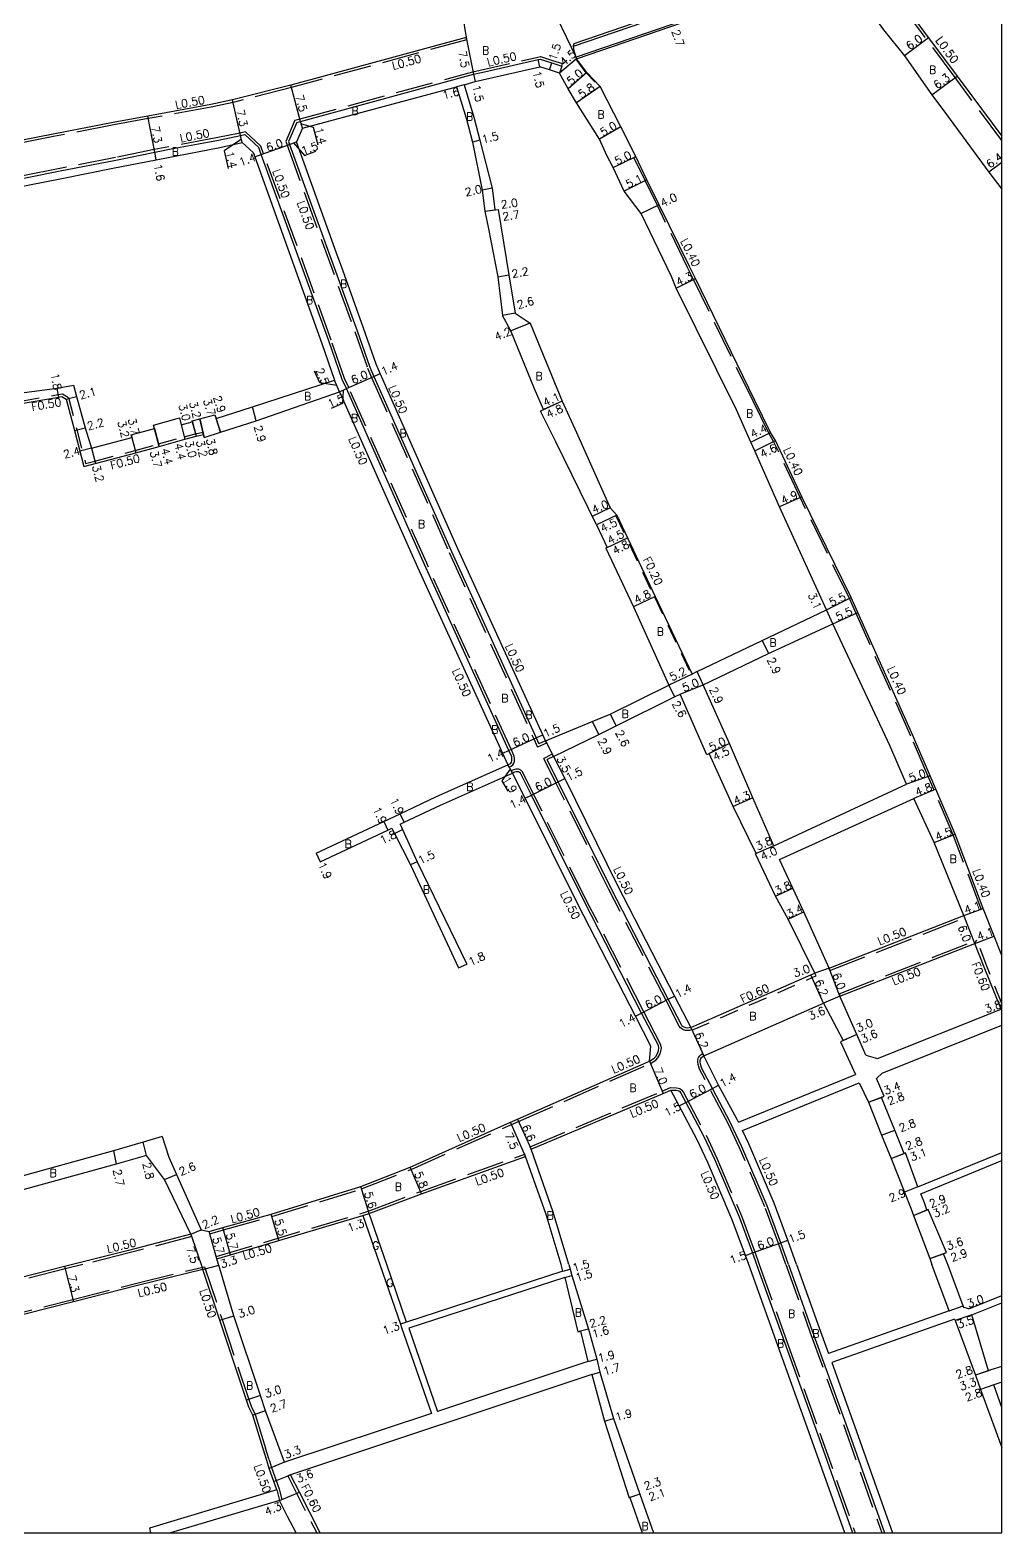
# Model space of a CAD drawing. Header units: metres. Extents: x -1600 to -800, y -110400 to -109798.
# Drawn here: x -994.4 to -800, y -110400 to -110099.5 of the extents above; entities that cross this region are included whole.
import ezdxf

# ---------------------------------------------------------------- set-up
doc = ezdxf.new("R2010")
doc.units = ezdxf.units.M
doc.header["$LTSCALE"] = 2.5
doc.linetypes.add('22320', pattern=[2.5, 1.5, -1])
doc.linetypes.add('22330', pattern=[4, 3, -1])
for name, color, linetype in [('2101000', 177, 'Continuous'), ('2101001', 1, 'Continuous'), ('2102000', 191, 'Continuous'), ('2102001', 191, 'Continuous'), ('2203000', 5, 'Continuous'), ('2213000', 6, 'Continuous'), ('2227000', 3, 'Continuous'), ('2232000', 4, '22320'), ('2233000', 62, '22330'), ('6132000', 1, '61320'), ('6165100', 237, '61300'), ('9201100', 215, 'Continuous'), ('9201500', 222, 'Continuous'), ('9201600', 215, 'Continuous'), ('9202100', 82, 'Continuous'), ('9202200', 155, 'Continuous'), ('9203500', 155, 'Continuous'), ('9301100', 77, 'Continuous'), ('999', 7, 'Continuous')]:
    doc.layers.add(name, color=color, linetype=linetype)
doc.styles.add('Dm_Anotation', font='txt.shx', dxfattribs={"bigfont": 'pscdm.shx'})
doc.linetypes.add('61300', pattern='A,2,-0.75,[1,dmdr.shx,S=0.15,R=0,X=0,Y=0],-0.75', length=3.5)
doc.linetypes.add('61320', pattern='A,0,[3,dmdr.shx,S=0.25,R=0,X=0,Y=0],1.5,[3,dmdr.shx,S=0.25,R=0,X=0,Y=0]', length=1.5)

msp = doc.modelspace()

# ---------------------------------------------------------------- linework, layer by layer
at = {"layer": '2101000'}
for points in [[(-937.71, -110053.36), (-929.05, -110063.73), (-928.28, -110065.6), (-927.7, -110067.56), (-927.11, -110069.1), (-922.91, -110074.26), (-917.25, -110083.36), (-915.96, -110085.44), (-913.35, -110085.75), (-910.75, -110089.49), (-909.67, -110092), (-907.93, -110096.45), (-907.18, -110100.94)], [(-833.46, -110087.13), (-885.2, -110104.87)], [(-833.46, -110087.13), (-831.33, -110088.9), (-823.71, -110099.45), (-819.5, -110104.62), (-814.02, -110112.39), (-811.11, -110116.38), (-802.6, -110127.91), (-800, -110131.3)], [(-824.22, -110088.16), (-815.71, -110099.67), (-808.93, -110108.68), (-806.05, -110112.62), (-800, -110120.71)], [(-907.18, -110100.94), (-942.24, -110110.48), (-953.92, -110113.45), (-958.26, -110114.37), (-970.89, -110116.69), (-977.78, -110117.94), (-989.83, -110120.29), (-1002.8, -110122.83), (-1005.44, -110123.44), (-1016.45, -110125.9)], [(-800, -110284.52), (-801.59, -110280.66), (-803.75, -110275.15), (-809.37, -110260.27), (-813.22, -110251.3), (-814.38, -110248.58), (-817.84, -110240.53), (-828.81, -110215.97), (-830.16, -110212.97), (-840.02, -110192.78), (-845.32, -110181.57), (-846.27, -110179.93), (-849.43, -110173.52), (-861.33, -110149.18), (-862.52, -110146.75), (-868.57, -110134.39), (-871.01, -110129.4), (-873.27, -110124.78), (-876.21, -110118.79), (-880.35, -110110.74), (-883.05, -110107.94), (-885.08, -110105.21), (-885.2, -110104.87)], [(-907.56, -110110.43), (-905.4, -110109.76), (-892.42, -110106.83)], [(-888.52, -110108.09), (-890.5, -110107.45), (-892.42, -110106.83)], [(-886.8, -110111.24), (-888.52, -110108.09)], [(-939.93, -110119.08), (-909.1, -110110.84)], [(-909.1, -110110.84), (-907.09, -110117.27), (-905.89, -110121.86), (-903.96, -110131.52)], [(-907.56, -110110.43), (-905.65, -110116.87), (-904.43, -110121.52), (-902.01, -110131.08), (-901.67, -110133.71), (-901.46, -110135.42), (-900.76, -110135.32), (-898.66, -110148.45), (-897.35, -110156.11), (-894.36, -110158.06), (-887.98, -110173.65)], [(-835.1, -110215.38), (-844.49, -110194.79), (-849.45, -110183.6), (-850.22, -110181.86), (-853.08, -110175.4), (-865.2, -110151.07), (-866.1, -110148.76), (-872.16, -110136.15), (-875.58, -110131.67), (-877.77, -110126.98), (-879.06, -110124.54), (-880.52, -110121.32), (-885.13, -110114.02), (-886.8, -110111.24)], [(-939.93, -110119.08), (-941.12, -110121.83)], [(-1011.39, -110133.61), (-1003.74, -110132.18), (-1001.08, -110131.66), (-988.1, -110129.13), (-977.86, -110127.12), (-969.18, -110125.43), (-956.45, -110122.94), (-952, -110121.94)], [(-952, -110121.94), (-949.81, -110123.98)], [(-891.31, -110241.61), (-891.85, -110240.4), (-908.82, -110203.19), (-924.37, -110168.17), (-925.2, -110166.31), (-927.69, -110159.11), (-931.88, -110147.48), (-933.09, -110144.11), (-941.12, -110121.83)], [(-949.81, -110123.98), (-949.49, -110124.85), (-936.06, -110162.13), (-933.52, -110169.5)], [(-903.96, -110131.52), (-903.44, -110135.71), (-902.73, -110139.25), (-900.82, -110148.85), (-899.91, -110156.55)], [(-881.14, -110198.42), (-889.26, -110181.84), (-892.34, -110175.66), (-891.71, -110175.37), (-893.51, -110171.23), (-898.26, -110159.63), (-899.91, -110156.55)], [(-996.59, -110172.07), (-989.02, -110171.08), (-985.72, -110170.45)], [(-985.72, -110170.45), (-985.16, -110172.72), (-983.41, -110178.99), (-982.15, -110183.05)], [(-982.15, -110183.05), (-974.09, -110180.93), (-974.21, -110180.44), (-969.53, -110179.15), (-969.71, -110178.47), (-964.56, -110177.02), (-964.22, -110178.38), (-961.97, -110177.78), (-962.02, -110177.59), (-960.45, -110177.24), (-957.45, -110176.38), (-957.21, -110177.14), (-949.95, -110174.84), (-933.52, -110169.5)], [(-998.61, -110174.55), (-996.22, -110174.14), (-988.7, -110172.85), (-988.05, -110172.74), (-987.19, -110173.25), (-985.54, -110179.57), (-983.66, -110186.76)], [(-983.66, -110186.76), (-973.29, -110184.03), (-968.59, -110182.72), (-963.48, -110181.29), (-961.2, -110180.68), (-959.73, -110180.36), (-959.59, -110180.94), (-956.33, -110179.91), (-949.16, -110177.63), (-932.5, -110171.79)], [(-932.5, -110171.79), (-916.92, -110206.89), (-899.94, -110244.09), (-898.88, -110246.43)], [(-887.98, -110173.65), (-885.08, -110179.93), (-878.36, -110195), (-877.07, -110196.49), (-869.36, -110212.73), (-861.98, -110228.26)], [(-881.14, -110198.42), (-878.99, -110202.95), (-879.26, -110203.08), (-873.69, -110214.79), (-866.67, -110230.49)], [(-860.97, -110227.75), (-847.96, -110221.53), (-835.1, -110215.38)], [(-859.76, -110230.39), (-846.72, -110224.16), (-833.83, -110218.21)], [(-819.09, -110250.27), (-822.42, -110242.53), (-833.83, -110218.21)], [(-860.97, -110227.75), (-861.98, -110228.26)], [(-891.31, -110241.61), (-881.97, -110237.75), (-878.36, -110236.27), (-866.67, -110230.49)], [(-845.66, -110262.57), (-849.82, -110252.98), (-854.52, -110242.16), (-859.76, -110230.39)], [(-889.73, -110244.73), (-880.65, -110240.34), (-877.18, -110238.58), (-865.52, -110232.82)], [(-865.52, -110232.82), (-864.39, -110232.26)], [(-837.42, -110288.07), (-842.74, -110277.24), (-845.28, -110272.67), (-849.32, -110264.18), (-849.14, -110264.1), (-853.76, -110254.72), (-858.56, -110244.15), (-859.01, -110244.37), (-864.39, -110232.26)], [(-889.73, -110244.73), (-887.43, -110249.13), (-876.9, -110270.51), (-865.51, -110292.64), (-862.26, -110298.95)], [(-937.2, -110264.08), (-923.67, -110257.72), (-920.37, -110256.17), (-913.13, -110252.76), (-898.88, -110246.43)], [(-920.41, -110258.28), (-919.56, -110257.89), (-912.34, -110254.49), (-897.9, -110248.06)], [(-870.24, -110302.68), (-873.33, -110296.67), (-884.79, -110274.42), (-895.4, -110253.1), (-897.9, -110248.06)], [(-807.61, -110276.52), (-813.54, -110261.96), (-817.66, -110253.11)], [(-920.41, -110258.28), (-919.9, -110259.34), (-917, -110265.78), (-907.08, -110286.23)], [(-936.39, -110265.8), (-922.86, -110259.44), (-922.03, -110259.05)], [(-922.03, -110259.05), (-921.53, -110260.11), (-918.35, -110266.43), (-908.7, -110287.01)], [(-834.59, -110287.09), (-839.65, -110275.83), (-841.82, -110271.08), (-844.47, -110265.3)], [(-834.59, -110287.09), (-807.61, -110276.52)], [(-832.4, -110292.68), (-805.42, -110282.11)], [(-800.18, -110295.28), (-803.57, -110286.88), (-805.42, -110282.11)], [(-862.26, -110298.95), (-838.2, -110288.4), (-837.42, -110288.07)], [(-859.67, -110304.58), (-835.71, -110294.08)], [(-835.71, -110294.08), (-831.78, -110301.55), (-832.33, -110301.79), (-829.3, -110308.34)], [(-827.2, -110304.47), (-829.03, -110300.36), (-832.4, -110292.68)], [(-870.52, -110305.67), (-870.24, -110302.68)], [(-967.99, -110320.71), (-966.65, -110324.84), (-965.12, -110328.3), (-960.21, -110339.38), (-958.59, -110339.73), (-955.89, -110338.92), (-946.18, -110336.24), (-928.25, -110330.75), (-918.4, -110326.85), (-898.3, -110317.86), (-896.93, -110317.25), (-870.52, -110305.67)], [(-852.68, -110317.89), (-852.94, -110317.34), (-856.69, -110310.46), (-859.67, -110304.58)], [(-816.81, -110330.77), (-819.31, -110324.01), (-819.59, -110324.12), (-821.46, -110319.48), (-824.1, -110312.9), (-823.54, -110312.69), (-825.12, -110309.14)], [(-894.18, -110323.25), (-867.8, -110312.11), (-866.23, -110311.44)], [(-850.66, -110346.32), (-851.32, -110344.49), (-853.95, -110337.36), (-858.86, -110325.9), (-860.99, -110321.37), (-864.56, -110314.61), (-866.23, -110311.44)], [(-828.54, -110309.97), (-826.72, -110313.89), (-824.07, -110320.49), (-822.19, -110325.15), (-819.5, -110331.85), (-818.23, -110335.07), (-817.67, -110336.54), (-814.44, -110345.15), (-814, -110346.32)], [(-967.99, -110320.71), (-971.8, -110321.83), (-977.76, -110323.58), (-998.49, -110329.33), (-1000.07, -110329.77), (-1004.85, -110331.1), (-1007.09, -110331.68), (-1014.16, -110333.51), (-1020.92, -110335.66), (-1025.75, -110336.8), (-1026.64, -110337.01)], [(-841.1, -110346.32), (-842.85, -110341.45), (-845.58, -110334.03), (-850.65, -110322.2), (-851.91, -110319.52)], [(-962.23, -110340.24), (-967.51, -110329.32), (-971.14, -110324.55), (-977.23, -110326.23), (-997.77, -110331.93), (-999.38, -110332.28), (-1004.21, -110333.41), (-1006.49, -110334.01), (-1013.51, -110335.82), (-1020.42, -110337.6), (-1025.22, -110338.83), (-1026.19, -110339.08)], [(-886.64, -110346.32), (-889.78, -110335.86), (-894.18, -110323.25)], [(-926.61, -110336.11), (-926.22, -110335.98), (-916.11, -110332.18), (-895.29, -110324.72)], [(-887.82, -110347.68), (-888.2, -110346.32), (-891.2, -110336.33), (-895.29, -110324.72)], [(-810.81, -110346.32), (-811.72, -110344.16), (-811.06, -110343.92), (-814.73, -110335.29), (-815, -110335.41), (-815.52, -110334.02), (-816.26, -110332.16)], [(-957.08, -110345.22), (-954.33, -110344.4), (-944.63, -110341.52), (-927.85, -110336.52)], [(-927.85, -110336.52), (-924.45, -110346.32), (-920.32, -110358.24)], [(-919.09, -110357.82), (-923.08, -110346.32), (-926.61, -110336.11)], [(-962.23, -110340.24), (-974.7, -110343.53), (-985.91, -110346.32)], [(-956.73, -110346.32), (-957.08, -110345.22)], [(-959.86, -110347.35), (-972.94, -110350.51), (-985.75, -110353.8), (-1020.04, -110362.42), (-1022.17, -110362.97)], [(-985.91, -110346.32), (-987.51, -110346.71), (-1021.82, -110355.45)], [(-945.09, -110391.35), (-945.68, -110389.69), (-946.61, -110387.09), (-947.09, -110385.51), (-947.81, -110383.17), (-949.84, -110376.48), (-950.65, -110374.82), (-951.15, -110373.48), (-956.49, -110357.48), (-959.86, -110347.35)], [(-943.55, -110385.86), (-947.3, -110375.55), (-948.31, -110372.53), (-953.63, -110356.56), (-956.69, -110346.43), (-956.73, -110346.32)], [(-886.64, -110346.32), (-886.37, -110347.28), (-886.03, -110348.53), (-882.74, -110359.23), (-881.03, -110365.26), (-880.42, -110367.88), (-877.69, -110377.13), (-872.44, -110392.23), (-869.74, -110400)], [(-831.46, -110400), (-838.29, -110380.72), (-844.86, -110362.54), (-850.66, -110346.32)], [(-841.1, -110346.32), (-836.57, -110358.98), (-834.71, -110364.15)], [(-810.59, -110355.6), (-814, -110346.32)], [(-807.65, -110354.92), (-807.78, -110354.57), (-810.81, -110346.32)], [(-887.47, -110348.93), (-884.86, -110359.81), (-884.28, -110359.65), (-882.87, -110365.73)], [(-809.47, -110357.22), (-809.34, -110357.55), (-805.32, -110368.47), (-804.26, -110371.34), (-800, -110382.91)], [(-806.64, -110355.2), (-807.65, -110354.92)], [(-802.2, -110367.4), (-802.67, -110367.56), (-806.03, -110356.41)], [(-834.06, -110365.93), (-829.84, -110377.62), (-821.91, -110400)], [(-882.06, -110368.34), (-879.52, -110377.65), (-874.59, -110392.96), (-874.45, -110392.92), (-871.98, -110400)], [(-800, -110374.9), (-801.64, -110370.37)], [(-936.4, -110400), (-940.55, -110391.86), (-942.33, -110388.37)], [(-941.17, -110400), (-942.92, -110396.71), (-944.51, -110393.53)]]:
    msp.add_lwpolyline(points, dxfattribs=at)
at = {"layer": '2101001'}
for points in [[(-937.2, -110264.08), (-936.39, -110265.8)], [(-908.7, -110287.01), (-907.08, -110286.23)]]:
    msp.add_lwpolyline(points, dxfattribs=at)
at = {"layer": '2102000'}
for points in [[(-845.66, -110262.57), (-819.09, -110250.27)], [(-844.47, -110265.3), (-817.66, -110253.11)], [(-827.2, -110304.47), (-824.9, -110305.14), (-800.18, -110295.28)], [(-825.12, -110309.14), (-823.98, -110308.04), (-800, -110298.45)], [(-852.68, -110317.89), (-829.3, -110308.34)], [(-851.91, -110319.52), (-828.54, -110309.97)], [(-816.81, -110330.77), (-800, -110323.9)], [(-816.26, -110332.16), (-800, -110325.52)], [(-887.82, -110347.68), (-919.09, -110357.82)], [(-887.47, -110348.93), (-918.67, -110359.04)], [(-806.64, -110355.2), (-800, -110352.53)], [(-806.03, -110356.41), (-800, -110353.98)], [(-810.59, -110355.6), (-834.71, -110364.15)], [(-809.47, -110357.22), (-834.06, -110365.93)], [(-920.32, -110358.24), (-920.09, -110358.91), (-914.12, -110376.1)], [(-918.67, -110359.04), (-912.89, -110375.69)], [(-882.87, -110365.73), (-912.89, -110375.69)], [(-882.06, -110368.34), (-942.33, -110388.37)], [(-800, -110366.71), (-802.2, -110367.4)], [(-800, -110369.82), (-801.64, -110370.37)], [(-914.12, -110376.1), (-943.55, -110385.86)], [(-945.09, -110391.35), (-970.52, -110399.04)], [(-944.51, -110393.53), (-966.31, -110400)]]:
    msp.add_lwpolyline(points, dxfattribs=at)
at = {"layer": '2102001'}
msp.add_lwpolyline([(-970.52, -110399.04), (-970.3, -110400)], dxfattribs=at)
at = {"layer": '2203000'}
msp.add_lwpolyline([(-885.08, -110105.21), (-833.35, -110087.46), (-833.46, -110087.13), (-885.2, -110104.87)], close=True, dxfattribs=at)
at = {"layer": '2213000'}
for points in [[(-885.2, -110104.87), (-885.6, -110103.69), (-885.67, -110103.16), (-885.69, -110102.56), (-885.61, -110102.16), (-835.17, -110084.86), (-835.14, -110084.86), (-834.79, -110084.89), (-834.45, -110085.04), (-834.17, -110085.34), (-833.89, -110085.79), (-833.46, -110087.13)], [(-905.73, -110108.3), (-903.53, -110107.8)], [(-892.35, -110105.27), (-890.04, -110106.03), (-888.06, -110106.67), (-888.52, -110108.09)], [(-941.07, -110117.94), (-940.29, -110117.73), (-905.73, -110108.3)], [(-941.07, -110117.94), (-942.73, -110121.78)], [(-1006.49, -110131.19), (-1004.02, -110130.71), (-1001.37, -110130.19), (-988.39, -110127.65), (-977.24, -110125.47), (-969.49, -110123.86), (-965.83, -110123.17)], [(-960.73, -110122.22), (-956.75, -110121.47), (-952.31, -110120.57), (-951.48, -110120.38)], [(-951.48, -110120.38), (-948.68, -110122.97)], [(-898.88, -110246.43), (-898.43, -110246.22), (-898.23, -110246.06), (-898.11, -110245.87), (-898.02, -110245.57), (-898.02, -110245.12), (-898.07, -110244.83), (-898.67, -110243.51), (-915.54, -110206.31), (-931.13, -110171.18), (-931.96, -110169.32), (-934.65, -110161.62), (-948.18, -110124.37), (-948.68, -110122.97)], [(-942.73, -110121.78), (-942.53, -110122.34), (-929.01, -110159.59), (-926.48, -110166.88), (-925.65, -110168.74), (-910.1, -110203.76), (-893.21, -110241.02), (-892.66, -110242.23)], [(-891.31, -110241.61), (-892.66, -110242.23)], [(-889.73, -110244.73), (-890.98, -110245.35)], [(-862.26, -110298.95), (-862.6, -110299.01), (-862.9, -110299.05), (-863.26, -110299.01), (-863.6, -110298.88), (-863.94, -110298.63), (-864.12, -110298.4), (-866.75, -110293.28), (-878.16, -110271.13), (-888.77, -110249.8), (-890.98, -110245.35)], [(-870.52, -110305.67), (-869.58, -110305.05), (-869.26, -110304.71), (-868.9, -110304.14), (-868.72, -110303.55), (-868.64, -110303), (-868.73, -110302.55), (-872.09, -110296.03), (-883.53, -110273.8), (-894.14, -110252.47), (-896.32, -110248.1), (-896.52, -110247.91), (-896.69, -110247.83), (-896.83, -110247.8), (-897, -110247.78), (-897.19, -110247.79), (-897.52, -110247.87), (-897.9, -110248.06)], [(-860.04, -110307.1), (-860.28, -110306.25), (-860.34, -110305.77), (-860.34, -110305.5), (-860.26, -110305.14), (-860.09, -110304.93), (-859.86, -110304.71), (-859.67, -110304.58)], [(-866.23, -110311.44), (-865.18, -110311.47), (-864.82, -110311.53), (-864.66, -110311.59), (-864.44, -110311.75), (-864.22, -110312.04)]]:
    msp.add_lwpolyline(points, dxfattribs=at)
at = {"layer": '2227000'}
for points in [[(-903.53, -110107.8), (-892.75, -110105.36), (-892.35, -110105.27)], [(-965.83, -110123.17), (-960.73, -110122.22)], [(-842.7, -110346.32), (-844.26, -110341.96), (-846.98, -110334.59), (-852.02, -110322.82), (-854.28, -110318.01), (-857.93, -110311.11), (-860.04, -110307.1)], [(-864.22, -110312.04), (-863.23, -110313.91), (-859.65, -110320.7), (-857.49, -110325.28), (-852.55, -110336.8), (-849.91, -110343.98), (-849.07, -110346.32)], [(-849.07, -110346.32), (-843.5, -110361.87), (-836.88, -110380.19), (-829.87, -110400)], [(-842.7, -110346.32), (-837.94, -110359.6), (-831.23, -110378.17), (-823.51, -110400)]]:
    msp.add_lwpolyline(points, dxfattribs=at)
at = {"layer": '2232000'}
for points in [[(-998.69, -110174.06), (-996.3, -110173.65), (-988.78, -110172.36), (-987.95, -110172.21), (-986.76, -110172.92), (-985.05, -110179.44), (-983.31, -110186.14)], [(-983.31, -110186.14), (-981.44, -110185.66), (-973.42, -110183.54), (-968.73, -110182.24), (-963.61, -110180.8), (-961.32, -110180.19), (-959.84, -110179.87)], [(-877.07, -110196.49), (-877.25, -110196.58), (-869.54, -110212.81), (-862.16, -110228.34), (-861.98, -110228.26)], [(-805.42, -110282.11), (-805.04, -110281.43)], [(-800, -110294.11), (-803.02, -110286.66), (-805.04, -110281.43)], [(-837.19, -110288.62), (-837.42, -110288.07)], [(-862.01, -110299.49), (-837.96, -110288.95), (-837.19, -110288.62)], [(-800.18, -110295.28), (-800, -110295.21)], [(-862.01, -110299.49), (-862.05, -110299.41), (-862.26, -110298.95)], [(-942.33, -110388.37), (-942.89, -110388.59), (-941.07, -110392.17), (-937.07, -110400)]]:
    msp.add_lwpolyline(points, dxfattribs=at)
at = {"layer": '2233000'}
for points in [[(-800, -110121.54), (-806.46, -110112.92), (-809.33, -110108.98), (-816.11, -110099.97), (-824.72, -110088.32)], [(-907.05, -110101.42), (-942.11, -110110.97), (-953.81, -110113.94), (-958.17, -110114.86), (-970.8, -110117.18), (-977.69, -110118.43), (-989.73, -110120.78), (-1002.69, -110123.32), (-1005.32, -110123.93), (-1016.51, -110126.43), (-1017.36, -110126.03)], [(-907.05, -110101.42), (-907.18, -110100.94)], [(-941.43, -110117.52), (-940.42, -110117.24), (-905.85, -110107.82), (-892.86, -110104.87), (-892.33, -110104.75)], [(-892.33, -110104.75), (-889.88, -110105.55), (-887.9, -110106.19)], [(-888.06, -110106.67), (-887.9, -110106.19)], [(-951.34, -110119.83), (-952.42, -110120.08), (-956.85, -110120.98), (-969.58, -110123.37), (-977.34, -110124.98), (-988.48, -110127.16), (-1001.46, -110129.7), (-1004.12, -110130.22), (-1006.58, -110130.7), (-1011.91, -110131.73), (-1015.59, -110132.45), (-1015.62, -110132.45), (-1025.35, -110134.07), (-1048.02, -110138.15), (-1067.36, -110141.02), (-1079.7, -110143.11), (-1082.79, -110143.63)], [(-951.34, -110119.83), (-948.26, -110122.69)], [(-941.43, -110117.52), (-943.27, -110121.77)], [(-898.62, -110246.86), (-898.16, -110246.65), (-897.86, -110246.4), (-897.65, -110246.08), (-897.52, -110245.64), (-897.52, -110245.08), (-897.58, -110244.68), (-898.21, -110243.3), (-915.08, -110206.1), (-930.68, -110170.97), (-931.49, -110169.13), (-934.18, -110161.45), (-947.71, -110124.2), (-948.26, -110122.69)], [(-943.27, -110121.77), (-943, -110122.51), (-929.48, -110159.76), (-926.94, -110167.06), (-926.11, -110168.95), (-910.56, -110203.97), (-893.66, -110241.23), (-892.91, -110242.89)], [(-873.63, -110124.96), (-873.27, -110124.78)], [(-804.13, -110275.28), (-809.74, -110260.42), (-813.58, -110251.46), (-814.75, -110248.74), (-818.2, -110240.69), (-829.18, -110216.13), (-830.51, -110213.15), (-840.39, -110192.94), (-845.67, -110181.76), (-846.62, -110180.11), (-849.79, -110173.7), (-861.69, -110149.35), (-862.88, -110146.92), (-868.93, -110134.56), (-871.37, -110129.58), (-873.63, -110124.96)], [(-959.73, -110180.36), (-959.84, -110179.87)], [(-891.11, -110242.06), (-892.91, -110242.89)], [(-891.11, -110242.06), (-891.31, -110241.61)], [(-889.95, -110244.28), (-891.65, -110245.13)], [(-862.05, -110299.41), (-862.52, -110299.51), (-862.89, -110299.55), (-863.38, -110299.5), (-863.84, -110299.32), (-864.29, -110298.99), (-864.54, -110298.67), (-867.2, -110293.51), (-878.61, -110271.35), (-889.22, -110250.02), (-891.65, -110245.13)], [(-889.73, -110244.73), (-889.95, -110244.28)], [(-898.62, -110246.86), (-898.88, -110246.43)], [(-870.28, -110306.11), (-869.25, -110305.43), (-868.87, -110305.02), (-868.44, -110304.35), (-868.23, -110303.66), (-868.13, -110302.99), (-868.25, -110302.38), (-871.64, -110295.8), (-883.09, -110273.57), (-893.7, -110252.25), (-895.91, -110247.8), (-896.24, -110247.48), (-896.53, -110247.36), (-896.74, -110247.3), (-896.99, -110247.28), (-897.26, -110247.29), (-897.69, -110247.4), (-898.16, -110247.63)], [(-897.9, -110248.06), (-898.16, -110247.63)], [(-804.13, -110275.28), (-803.75, -110275.15)], [(-834.4, -110287.56), (-807.43, -110276.99)], [(-807.43, -110276.99), (-807.61, -110276.52)], [(-832.58, -110292.22), (-805.04, -110281.43)], [(-834.4, -110287.56), (-834.59, -110287.09)], [(-832.58, -110292.22), (-832.4, -110292.68)], [(-958.46, -110340.21), (-955.75, -110339.4), (-946.04, -110336.72), (-928.09, -110331.22), (-918.2, -110327.31), (-898.1, -110318.31), (-896.73, -110317.71), (-870.28, -110306.11)], [(-843.23, -110346.32), (-844.73, -110342.13), (-847.44, -110334.77), (-852.47, -110323.02), (-854.73, -110318.24), (-860.51, -110307.29), (-860.77, -110306.34), (-860.84, -110305.8), (-860.84, -110305.45), (-860.72, -110304.92), (-860.46, -110304.6), (-860.18, -110304.32), (-859.88, -110304.12)], [(-859.67, -110304.58), (-859.88, -110304.12)], [(-894.38, -110322.79), (-867.99, -110311.65), (-866.33, -110310.94)], [(-866.33, -110310.94), (-865.13, -110310.97), (-864.69, -110311.05), (-864.42, -110311.14), (-864.09, -110311.38), (-863.8, -110311.77), (-859.2, -110320.47), (-857.03, -110325.08), (-852.09, -110336.62), (-849.44, -110343.81), (-848.54, -110346.32)], [(-926.77, -110335.63), (-926.39, -110335.5), (-916.28, -110331.71), (-895.46, -110324.25)], [(-895.29, -110324.72), (-895.46, -110324.25)], [(-894.18, -110323.25), (-894.38, -110322.79)], [(-957.21, -110344.74), (-927.99, -110336.05)], [(-927.99, -110336.05), (-926.77, -110335.63)], [(-927.85, -110336.52), (-926.61, -110336.11)], [(-962.07, -110340.71), (-974.58, -110344.01), (-983.84, -110346.32)], [(-962.07, -110340.71), (-962.23, -110340.24)], [(-958.46, -110340.21), (-958.59, -110339.73)], [(-957.08, -110345.22), (-957.21, -110344.74)], [(-1022.17, -110362.97), (-1022.29, -110362.49), (-1020.73, -110362.08), (-985.87, -110353.31), (-973.06, -110350.02), (-959.53, -110346.76), (-956.01, -110357.32), (-950.68, -110373.31), (-950.19, -110374.62), (-949.37, -110376.29), (-947.33, -110383.02)], [(-983.84, -110346.32), (-987.39, -110347.2), (-1021.69, -110355.93)], [(-848.54, -110346.32), (-843.03, -110361.7), (-836.41, -110380.03), (-829.34, -110400)], [(-843.23, -110346.32), (-838.41, -110359.77), (-831.7, -110378.34), (-824.04, -110400)], [(-946.62, -110385.36), (-947.33, -110383.02)], [(-946.62, -110385.36), (-946.14, -110386.93), (-945.21, -110389.52), (-944.61, -110391.2), (-944.03, -110393.41)], [(-945.09, -110391.35), (-944.51, -110393.53)], [(-944.03, -110393.41), (-944.51, -110393.53)]]:
    msp.add_lwpolyline(points, dxfattribs=at)
at = {"layer": '6132000'}
msp.add_lwpolyline([(-881.4, -110109.87), (-883.17, -110108.03), (-885.2, -110105.3)], dxfattribs=at)
at = {"layer": '6165100'}
msp.add_lwpolyline([(-885.69, -110102.72), (-838.25, -110086.45)], dxfattribs=at)
at = {"layer": '9201100'}
for points in [[(-907.18, -110100.94), (-905.73, -110108.3)], [(-814.71, -110101.01), (-819.5, -110104.62)], [(-892.42, -110106.83), (-892.75, -110105.36)], [(-890.5, -110107.45), (-890.04, -110106.03)], [(-885.08, -110105.21), (-888.52, -110108.09)], [(-883.05, -110107.94), (-886.8, -110111.24)], [(-940.29, -110117.73), (-942.24, -110110.48)], [(-907.56, -110110.43), (-909.1, -110110.84)], [(-905.73, -110108.3), (-905.4, -110109.76)], [(-880.35, -110110.74), (-885.13, -110114.02)], [(-814.02, -110112.39), (-808.93, -110108.68)], [(-952.31, -110120.57), (-953.92, -110113.45)], [(-969.49, -110123.86), (-970.89, -110116.69)], [(-939.93, -110119.08), (-940.29, -110117.73)], [(-876.21, -110118.79), (-880.52, -110121.32)], [(-952, -110121.94), (-952.31, -110120.57)], [(-948.18, -110124.37), (-942.53, -110122.34)], [(-942.53, -110122.34), (-941.12, -110121.83)], [(-904.43, -110121.52), (-905.89, -110121.86)], [(-969.18, -110125.43), (-969.49, -110123.86)], [(-949.49, -110124.85), (-948.18, -110124.37)], [(-877.77, -110126.98), (-873.27, -110124.78)], [(-800, -110125.96), (-802.6, -110127.91)], [(-902.01, -110131.08), (-903.96, -110131.52)], [(-871.01, -110129.4), (-875.58, -110131.67)], [(-868.57, -110134.39), (-872.16, -110136.15)], [(-903.44, -110135.71), (-900.76, -110135.32)], [(-903.44, -110135.71), (-901.46, -110135.42)], [(-900.82, -110148.85), (-898.66, -110148.45)], [(-865.2, -110151.07), (-861.33, -110149.18)], [(-897.35, -110156.11), (-899.91, -110156.55)], [(-894.36, -110158.06), (-898.26, -110159.63)], [(-925.65, -110168.74), (-924.37, -110168.17)], [(-988.7, -110172.85), (-989.02, -110171.08)], [(-932.5, -110171.79), (-933.52, -110169.5)], [(-932.5, -110171.79), (-931.13, -110171.18)], [(-931.13, -110171.18), (-925.65, -110168.74)], [(-987.19, -110173.25), (-985.16, -110172.72)], [(-887.98, -110173.65), (-892.34, -110175.66)], [(-887.98, -110173.65), (-891.71, -110175.37)], [(-964.56, -110177.02), (-963.48, -110181.29)], [(-960.45, -110177.24), (-959.73, -110180.36)], [(-959.59, -110180.94), (-960.45, -110177.24)], [(-957.45, -110176.38), (-956.33, -110179.91)], [(-956.33, -110179.91), (-957.21, -110177.14)], [(-949.16, -110177.63), (-949.95, -110174.84)], [(-985.54, -110179.57), (-983.41, -110178.99)], [(-968.59, -110182.72), (-969.71, -110178.47)], [(-969.53, -110179.15), (-968.59, -110182.72)], [(-964.22, -110178.38), (-963.48, -110181.29)], [(-962.02, -110177.59), (-961.2, -110180.68)], [(-961.97, -110177.78), (-961.2, -110180.68)], [(-850.22, -110181.86), (-846.27, -110179.93)], [(-982.15, -110183.05), (-984.47, -110183.66)], [(-982.15, -110183.05), (-981.31, -110186.14)], [(-974.21, -110180.44), (-973.29, -110184.03)], [(-974.09, -110180.93), (-973.29, -110184.03)], [(-849.45, -110183.6), (-845.32, -110181.57)], [(-878.36, -110195), (-881.95, -110196.76)], [(-840.02, -110192.78), (-844.49, -110194.79)], [(-877.07, -110196.49), (-881.14, -110198.42)], [(-879.26, -110203.08), (-874.92, -110201.02)], [(-878.99, -110202.95), (-874.92, -110201.02)], [(-869.36, -110212.73), (-873.69, -110214.79)], [(-835.1, -110215.38), (-830.16, -110212.97)], [(-833.83, -110218.21), (-835.1, -110215.38)], [(-833.83, -110218.21), (-828.81, -110215.97)], [(-847.96, -110221.53), (-846.72, -110224.16)], [(-861.98, -110228.26), (-866.67, -110230.49)], [(-859.76, -110230.39), (-860.97, -110227.75)], [(-866.67, -110230.49), (-865.52, -110232.82)], [(-864.39, -110232.26), (-859.76, -110230.39)], [(-878.36, -110236.27), (-877.18, -110238.58)], [(-893.21, -110241.02), (-891.85, -110240.4)], [(-881.97, -110237.75), (-880.65, -110240.34)], [(-898.67, -110243.51), (-893.21, -110241.02)], [(-891.31, -110241.61), (-889.73, -110244.73)], [(-854.52, -110242.16), (-859.01, -110244.37)], [(-854.52, -110242.16), (-858.56, -110244.15)], [(-899.94, -110244.09), (-898.67, -110243.51)], [(-898.88, -110246.43), (-897.9, -110248.06)], [(-888.77, -110249.8), (-887.43, -110249.13)], [(-814.38, -110248.58), (-819.09, -110250.27)], [(-894.14, -110252.47), (-888.77, -110249.8)], [(-813.22, -110251.3), (-817.66, -110253.11)], [(-895.4, -110253.1), (-894.14, -110252.47)], [(-849.82, -110252.98), (-853.76, -110254.72)], [(-923.67, -110257.72), (-922.86, -110259.44)], [(-919.56, -110257.89), (-920.37, -110256.17)], [(-921.53, -110260.11), (-919.9, -110259.34)], [(-813.54, -110261.96), (-809.37, -110260.27)], [(-937.2, -110264.08), (-936.39, -110265.8)], [(-845.66, -110262.57), (-849.32, -110264.18)], [(-845.66, -110262.57), (-849.14, -110264.1)], [(-917, -110265.78), (-918.35, -110266.43)], [(-845.28, -110272.67), (-841.82, -110271.08)], [(-842.74, -110277.24), (-839.65, -110275.83)], [(-807.61, -110276.52), (-803.75, -110275.15)], [(-805.42, -110282.11), (-807.61, -110276.52)], [(-805.42, -110282.11), (-801.59, -110280.66)], [(-908.7, -110287.01), (-907.08, -110286.23)], [(-835.71, -110294.08), (-838.2, -110288.4)], [(-834.59, -110287.09), (-837.42, -110288.07)], [(-832.4, -110292.68), (-834.59, -110287.09)], [(-872.09, -110296.03), (-866.75, -110293.28)], [(-866.75, -110293.28), (-865.51, -110292.64)], [(-832.4, -110292.68), (-835.71, -110294.08)], [(-873.33, -110296.67), (-872.09, -110296.03)], [(-800.18, -110295.28), (-800, -110295.21)], [(-862.26, -110298.95), (-859.67, -110304.58)], [(-829.03, -110300.36), (-832.33, -110301.79)], [(-829.03, -110300.36), (-831.78, -110301.55)], [(-870.52, -110305.67), (-867.8, -110312.11)], [(-863.23, -110313.91), (-857.93, -110311.11)], [(-857.93, -110311.11), (-856.69, -110310.46)], [(-864.56, -110314.61), (-863.23, -110313.91)], [(-826.72, -110313.89), (-823.54, -110312.69)], [(-826.72, -110313.89), (-824.1, -110312.9)], [(-895.29, -110324.72), (-898.3, -110317.86)], [(-896.93, -110317.25), (-894.18, -110323.25)], [(-824.07, -110320.49), (-821.46, -110319.48)], [(-977.76, -110323.58), (-977.23, -110326.23)], [(-971.14, -110324.55), (-971.8, -110321.83)], [(-822.19, -110325.15), (-819.31, -110324.01)], [(-822.19, -110325.15), (-819.59, -110324.12)], [(-916.11, -110332.18), (-918.4, -110326.85)], [(-967.51, -110329.32), (-965.12, -110328.3)], [(-926.61, -110336.11), (-928.25, -110330.75)], [(-816.81, -110330.77), (-819.5, -110331.85)], [(-944.63, -110341.52), (-946.18, -110336.24)], [(-927.85, -110336.52), (-926.61, -110336.11)], [(-817.67, -110336.54), (-814.73, -110335.29)], [(-817.67, -110336.54), (-815, -110335.41)], [(-962.23, -110340.24), (-960.21, -110339.38)], [(-954.33, -110344.4), (-955.89, -110338.92)], [(-962.23, -110340.24), (-959.86, -110347.35)], [(-957.08, -110345.22), (-958.59, -110339.73)], [(-849.91, -110343.98), (-844.26, -110341.96)], [(-844.26, -110341.96), (-842.85, -110341.45)], [(-851.32, -110344.49), (-849.91, -110343.98)], [(-814.44, -110345.15), (-811.06, -110343.92)], [(-814.44, -110345.15), (-811.72, -110344.16)], [(-987.51, -110346.71), (-985.75, -110353.8)], [(-959.86, -110347.35), (-956.69, -110346.43)], [(-887.82, -110347.68), (-886.37, -110347.28)], [(-887.47, -110348.93), (-886.03, -110348.53)], [(-810.59, -110355.6), (-807.78, -110354.57)], [(-956.49, -110357.48), (-953.63, -110356.56)], [(-806.03, -110356.41), (-809.34, -110357.55)], [(-919.09, -110357.82), (-920.32, -110358.24)], [(-882.74, -110359.23), (-884.86, -110359.81)], [(-882.74, -110359.23), (-884.28, -110359.65)], [(-882.87, -110365.73), (-881.03, -110365.26)], [(-882.06, -110368.34), (-880.42, -110367.88)], [(-802.2, -110367.4), (-805.32, -110368.47)], [(-802.67, -110367.56), (-805.32, -110368.47)], [(-948.31, -110372.53), (-951.15, -110373.48)], [(-801.64, -110370.37), (-804.26, -110371.34)], [(-947.3, -110375.55), (-949.84, -110376.48)], [(-879.52, -110377.65), (-877.69, -110377.13)], [(-943.55, -110385.86), (-946.61, -110387.09)], [(-945.68, -110389.69), (-942.33, -110388.37)], [(-944.51, -110393.53), (-940.55, -110391.86)], [(-872.44, -110392.23), (-874.59, -110392.96)], [(-872.44, -110392.23), (-874.45, -110392.92)]]:
    msp.add_lwpolyline(points, dxfattribs=at)
at = {"layer": '9201600'}
for points in [[(-940.15, -110118.25), (-937.78, -110118.91), (-936.84, -110122.42)], [(-952.15, -110121.31), (-955.56, -110123.62), (-954.76, -110127.17)], [(-941.71, -110122.04), (-939.54, -110124.55), (-937.25, -110123.72)], [(-933.04, -110170.57), (-936.45, -110170.01), (-937.49, -110167.67)], [(-931.78, -110171.47), (-931.94, -110174.15), (-934.17, -110175.14)], [(-898.39, -110247.25), (-900.06, -110249.62), (-898.82, -110251.7)]]:
    msp.add_lwpolyline(points, dxfattribs=at)
at = {"layer": '9202200'}
msp.add_lwpolyline([(-927.85, -110336.52), (-926.61, -110336.11)], dxfattribs=at)
at = {"layer": '9301100'}
msp.add_lwpolyline([(-833.46, -110087.13), (-885.2, -110104.87), (-890.87, -110093.08), (-839.21, -110075.36)], close=True, dxfattribs=at)
at = {"layer": '999'}
msp.add_lwpolyline([(-1600, -110400), (-800, -110400), (-800, -109800), (-1600, -109800)], close=True, dxfattribs=at)

# ---------------------------------------------------------------- texts
at = {"layer": '9201500', "style": 'Dm_Anotation'}
for s, rotation, p in [('2.7', 288.9299, (-866.1, -110099.69)), ('6.0', 36.1376, (-818.47, -110103.52)), ('7.5', 281.1276, (-908.76, -110103.79)), ('1.5', 71.8173, (-889.24, -110105.71)), ('4.5', 41.237, (-887.61, -110106.73)), ('1.5', 282.4238, (-893.85, -110107.84)), ('5.0', 41.3732, (-886.19, -110110.57)), ('1.6', 14.9615, (-911.72, -110113.33)), ('1.5', 282.8097, (-905.98, -110110.64)), ('5.8', 34.4827, (-884.11, -110113.2)), ('6.3', 36.1337, (-812.95, -110111.34)), ('7.5', 285.0576, (-941.38, -110112.67)), ('7.3', 282.7227, (-953.19, -110115.57)), ('7.3', 281.0513, (-970.21, -110118.83)), ('1.4', 284.9645, (-937.49, -110119.18)), ('1.5', 13.0289, (-903.88, -110122.13)), ('5.0', 30.3311, (-879.8, -110120.78)), ('6.0', 19.8082, (-946.89, -110123.81)), ('1.5', 19.8095, (-939.84, -110124.45)), ('1.4', 282.7254, (-955.29, -110123.9)), ('1.4', 19.8095, (-952.29, -110126.71)), ('5.0', 26.0878, (-877, -110126.5)), ('6.4', 36.8217, (-802.39, -110127.19)), ('1.6', 281.0493, (-969.68, -110126.43)), ('5.1', 26.4199, (-874.77, -110131.16)), ('2.0', 12.8713, (-907.23, -110132.74)), ('2.0', 8.2828, (-900.14, -110135.21)), ('4.0', 26.0871, (-867.86, -110134.93)), ('2.7', 8.2828, (-899.79, -110137.6)), ('2.2', 10.4636, (-897.93, -110149.06)), ('4.3', 26.05, (-864.75, -110150.73)), ('2.6', 15.3401, (-896.78, -110155.24)), ('4.2', 21.8488, (-901.12, -110161.6)), ('2.5', 293.9408, (-937.35, -110167.48)), ('6.0', 23.9411, (-929.79, -110170.31)), ('1.4', 23.9414, (-923.79, -110168.56)), ('1.8', 280.3384, (-990.28, -110168.22)), ('2.1', 14.6222, (-984.35, -110173.3)), ('3.2', 284.8924, (-962.6, -110173.95)), ('3.7', 287.6078, (-959.83, -110173.52)), ('2.9', 287.6078, (-957.81, -110172.88)), ('1.5', 23.9412, (-934.47, -110175.05)), ('4.1', 24.7762, (-891.36, -110174.79)), ('2.2', 15.1295, (-982.77, -110179.5)), ('3.7', 284.4839, (-974.88, -110177.3)), ('3.0', 284.8924, (-964.73, -110174.47)), ('4.8', 24.7762, (-890.73, -110177.14)), ('3.2', 284.4839, (-976.93, -110177.84)), ('2.9', 285.8153, (-949.67, -110178.76)), ('4.4', 26.0574, (-849.84, -110181.13)), ('2.4', 14.6222, (-987.55, -110185.16)), ('4.4', 284.2172, (-965.58, -110182.25)), ('3.0', 284.2172, (-963.45, -110181.83)), ('3.2', 283.0706, (-961.23, -110181.71)), ('3.8', 283.0706, (-959.23, -110181.3)), ('4.6', 26.0581, (-847.9, -110185.09)), ('3.7', 284.7521, (-970.46, -110183.85)), ('4.4', 284.7521, (-968.21, -110183.26)), ('3.2', 285.1116, (-982.03, -110186.71)), ('4.9', 24.2141, (-843.76, -110194.35)), ('4.0', 24.1196, (-881.63, -110196.21)), ('4.5', 26.4037, (-879.86, -110199.99)), ('4.5', 27.6046, (-878.43, -110202.35)), ('4.8', 27.6046, (-877.4, -110204.42)), ('4.8', 25.9692, (-873.13, -110214.23)), ('3.1', 294.0784, (-838.85, -110212.39)), ('5.5', 26.0297, (-834.11, -110214.79)), ('5.5', 24.1115, (-832.82, -110217.65)), ('2.9', 295.1554, (-847.04, -110225.36)), ('5.2', 25.5041, (-866.03, -110229.68)), ('5.0', 22.0023, (-863.59, -110231.83)), ('2.9', 294.7528, (-858.57, -110231.27)), ('2.6', 299.2826, (-866.08, -110234.16)), ('6.0', 24.5297, (-897.44, -110242.84)), ('1.5', 24.5503, (-891.32, -110241)), ('2.6', 296.923, (-877.4, -110239.93)), ('1.4', 24.5288, (-902.53, -110246)), ('2.9', 296.9531, (-880.93, -110241.55)), ('5.0', 26.2226, (-858.12, -110243.73)), ('4.5', 26.2226, (-857.36, -110245.67)), ('3.5', 296.9663, (-889.15, -110245.13)), ('1.9', 300.7563, (-900.01, -110249.31)), ('6.0', 26.4526, (-892.93, -110251.76)), ('1.5', 26.4517, (-886.76, -110249.77)), ('5.0', 19.7728, (-818.28, -110249.87)), ('4.3', 23.8613, (-853.29, -110254.41)), ('4.8', 22.1473, (-816.96, -110252.71)), ('1.9', 295.2015, (-925.9, -110255.27)), ('1.9', 295.2015, (-922.47, -110253.44)), ('1.4', 26.4508, (-898.04, -110255.26)), ('1.8', 25.4978, (-924.01, -110262.32)), ('3.8', 23.7657, (-848.87, -110263.53)), ('4.5', 22.1422, (-812.97, -110261.62)), ('1.5', 25.4978, (-916.35, -110266.35)), ('4.0', 23.7657, (-847.88, -110265.56)), ('1.9', 295.2015, (-936.87, -110266.34)), ('3.8', 24.6229, (-845.04, -110272.45)), ('3.4', 24.5235, (-842.69, -110277.11)), ('4.1', 19.5842, (-807.22, -110276.28)), ('6.0', 291.4124, (-808.85, -110278.81)), ('4.1', 20.766, (-804.63, -110281.57)), ('1.8', 25.4978, (-906.27, -110286.66)), ('3.0', 18.9923, (-841.46, -110288.9)), ('6.0', 291.3962, (-833.98, -110288.36)), ('1.4', 27.243, (-864.91, -110293.08)), ('6.2', 293.645, (-837.51, -110289.74)), ('6.0', 27.2433, (-870.89, -110295.3)), ('3.8', 19.498, (-803.12, -110296.07)), ('1.4', 27.2439, (-876.14, -110299.04)), ('3.6', 22.9291, (-838.33, -110297.49)), ('3.0', 23.5029, (-828.75, -110299.91)), ('6.2', 294.7004, (-861.54, -110300.27)), ('3.6', 23.5029, (-827.83, -110302.09)), ('7.0', 292.9112, (-869.69, -110307.38)), ('1.4', 27.8233, (-855.98, -110310.93)), ('6.0', 27.8233, (-862.04, -110313.17)), ('3.4', 20.6524, (-823.3, -110312.4)), ('2.8', 20.6524, (-822.54, -110314.49)), ('1.5', 27.8233, (-867.03, -110316.8)), ('6.6', 294.6099, (-896.13, -110318.76)), ('2.8', 21.0452, (-820.24, -110319.87)), ('7.5', 293.6895, (-899.51, -110320.36)), ('2.8', 21.5596, (-818.92, -110323.49)), ('3.1', 21.5596, (-818.01, -110325.69)), ('2.7', 281.192, (-977.81, -110327.42)), ('2.8', 283.5071, (-971.94, -110326.11)), ('2.6', 23.1793, (-964.22, -110328.6)), ('5.8', 293.2573, (-917.58, -110328.13)), ('5.6', 287.0129, (-927.6, -110332.02)), ('2.9', 21.8696, (-822.23, -110333.87)), ('2.9', 22.939, (-814.13, -110335.04)), ('3.2', 22.939, (-813.4, -110336.99)), ('2.2', 22.9723, (-959.61, -110339.24)), ('5.5', 286.3808, (-945.56, -110337.47)), ('1.3', 18.7279, (-930.64, -110339.82)), ('1.5', 19.7083, (-842.4, -110342.06)), ('5.7', 285.4289, (-957.96, -110341.07)), ('5.7', 285.8581, (-955.25, -110340.26)), ('6.0', 19.7023, (-848.63, -110343.41)), ('3.6', 19.904, (-810.78, -110343.49)), ('7.5', 288.4211, (-963.22, -110343.03)), ('3.3', 17.8147, (-956.08, -110347.08)), ('1.5', 15.4233, (-885.67, -110347.79)), ('1.5', 19.9655, (-854.15, -110346.25)), ('2.9', 19.904, (-809.94, -110345.78)), ('7.3', 283.9723, (-986.92, -110348.68)), ('1.5', 15.6878, (-885.06, -110349.76)), ('3.0', 20.1844, (-806.66, -110355.01)), ('3.0', 17.8147, (-952.53, -110357.04)), ('2.2', 15.2155, (-882.29, -110359)), ('3.5', 18.8798, (-808.68, -110359.15)), ('1.3', 19.1088, (-923.57, -110360.37)), ('1.6', 15.2155, (-881.77, -110361.03)), ('1.9', 14.2423, (-880.61, -110365.88)), ('1.7', 15.7259, (-879.53, -110368.49)), ('2.8', 18.9836, (-808.92, -110369.15)), ('3.3', 18.9836, (-808.17, -110371.54)), ('3.0', 18.4016, (-947.2, -110373.01)), ('2.8', 20.2353, (-807.01, -110373.74)), ('2.7', 19.9892, (-946.04, -110375.95)), ('1.9', 15.7878, (-877.13, -110377.64)), ('3.3', 21.8132, (-943.22, -110385.21)), ('3.6', 21.4361, (-940.78, -110390.01)), ('2.3', 18.8017, (-871.29, -110391.47)), ('2.1', 18.8017, (-870.38, -110393.65)), ('4.3', 22.8614, (-947.09, -110396.57))]:
    msp.add_text(s, height=1.6, rotation=rotation, dxfattribs=at).set_placement(p)
at = {"layer": '9202100', "style": 'Dm_Anotation'}
for s, p in [('B', (-903.99, -110104.35)), ('B', (-814.58, -110108.22)), ('B', (-930.15, -110116.43)), ('B', (-907.19, -110117.58)), ('B', (-880.92, -110117.16)), ('B', (-966.1, -110124.57)), ('B', (-932.41, -110151.05)), ('B', (-939.22, -110154.26)), ('B', (-893.32, -110169.47)), ('B', (-939.63, -110173.5)), ('B', (-930.24, -110177.85)), ('B', (-851.19, -110176.93)), ('B', (-920.53, -110180.91)), ('B', (-916.84, -110199.08)), ('B', (-869.08, -110220.57)), ('B', (-846.51, -110222.77)), ('B', (-900.16, -110233.9)), ('B', (-895.32, -110237.23)), ('B', (-876.1, -110237.03)), ('B', (-902.16, -110240.15)), ('B', (-907.18, -110251.59)), ('B', (-931.5, -110263.03)), ('B', (-810.48, -110266.03)), ('B', (-915.89, -110272.15)), ('B', (-850.55, -110297.47)), ('B', (-874.53, -110311.81)), ('B', (-990.53, -110328.83)), ('B', (-921.48, -110331.57)), ('B', (-891.1, -110337.31)), ('G', (-925.99, -110343.35)), ('G', (-923.16, -110350.77)), ('B', (-885.47, -110356.72)), ('B', (-842.8, -110356.97)), ('B', (-837.95, -110360.93)), ('B', (-844.97, -110362.92)), ('B', (-951.22, -110371.34)), ('B', (-872.12, -110399.44))]:
    msp.add_text(s, height=1.6, dxfattribs=at).set_placement(p)
at = {"layer": '9203500', "style": 'Dm_Anotation'}
for s, rotation, p in [('L0.50', 306.1376, (-813.37, -110101.51)), ('L0.50', 15.2258, (-921.79, -110107.43)), ('L0.50', 12.7562, (-902.8, -110106.73)), ('L0.50', 10.424, (-965.21, -110115.24)), ('L0.50', 10.6042, (-964.29, -110121.91)), ('L0.50', 289.809, (-945.96, -110127.64)), ('L0.50', 289.809, (-941.05, -110133.98)), ('L0.40', 296.0876, (-864.37, -110141.62)), ('L0.50', 293.9407, (-922.75, -110170.92)), ('F0.50', 9.727, (-994.01, -110175.63)), ('L0.50', 293.9408, (-930.77, -110181.19)), ('L0.40', 295.2909, (-843.79, -110183.35)), ('F0.50', 14.7678, (-978.13, -110187.34)), ('F0.20', 295.7446, (-871.85, -110205.28)), ('L0.50', 294.5283, (-899.42, -110222.64)), ('L0.50', 294.529, (-910.05, -110227.57)), ('L0.40', 294.0785, (-822.99, -110227.15)), ('L0.50', 296.2143, (-877.77, -110267.23)), ('L0.40', 290.6919, (-805.91, -110267.55)), ('L0.50', 296.4508, (-888.41, -110272.16)), ('L0.50', 21.3974, (-824.5, -110282.52)), ('L0.50', 21.3974, (-821.64, -110290.52)), ('F0.60', 292.0252, (-806.11, -110286.2)), ('F0.60', 23.6592, (-851.91, -110294.04)), ('L0.50', 23.6897, (-877.66, -110308.18)), ('L0.50', 22.889, (-874.02, -110317)), ('L0.50', 23.6897, (-908.57, -110321.86)), ('L0.50', 19.7032, (-905.02, -110330.55)), ('L0.50', 293.1839, (-848.58, -110325.32)), ('L0.50', 293.1839, (-860.31, -110328.04)), ('L0.50', 15.429, (-954.06, -110338.09)), ('L0.50', 13.9741, (-978.84, -110344.06)), ('L0.50', 16.5652, (-951.6, -110345.43)), ('L0.50', 13.5556, (-972.68, -110352.85)), ('L0.50', 288.4369, (-960.55, -110351.53)), ('L0.50', 289.7561, (-949.69, -110386.59)), ('F0.60', 297.0263, (-940.26, -110390.73))]:
    msp.add_text(s, height=1.6, rotation=rotation, dxfattribs=at).set_placement(p)

doc.saveas('drawing.dxf')
